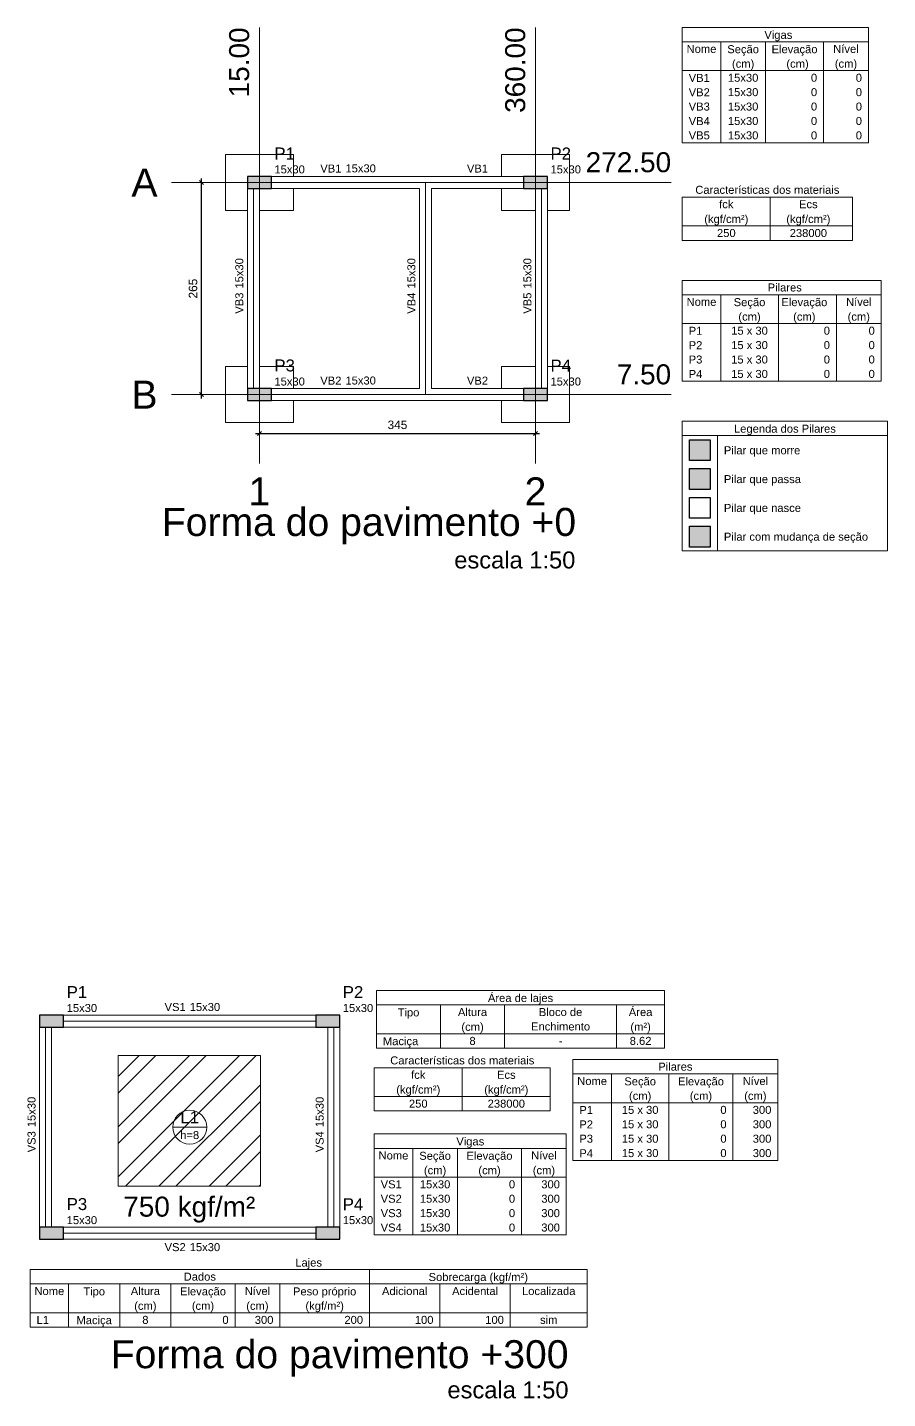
# Model space of a CAD drawing. Header units: millimetres. Extents: x 6 to 142, y -85 to 56.
# Drawn here: x 6.97 to 28.47, y -14.15 to 20.11 of the extents above; entities that cross this region are included whole.
import ezdxf

# ---------------------------------------------------------------- set-up
doc = ezdxf.new("R2010")
doc.units = ezdxf.units.MM
for name, color, linetype, lineweight in [('CR-Paredes', 7, 'Continuous', 5), ('CR-Textos dos elementos', 4, 'Continuous', 30), ('FO-Eixos', 5, 'Continuous', 5), ('FO-Hachuras dos pilares', 9, 'Continuous', 5), ('FO-Pilares', 4, 'Continuous', 30), ('FO-Seção das fundações', 9, 'Continuous', 5), ('FO-Textos das lajes', 3, 'Continuous', 20), ('FO-Textos das vigas', 7, 'Continuous', 5), ('FO-Textos dos pilares', 7, 'Continuous', 5), ('FO-Títulos', 1, 'Continuous', 20), ('FO-Vigas', 1, 'Continuous', 20), ('LC-Cotas', 7, 'Continuous', 5), ('LC-Eixos', 7, 'Continuous', 5), ('LC-Textos', 3, 'Continuous', 20)]:
    doc.layers.add(name, color=color, linetype=linetype, lineweight=lineweight)
doc.styles.add('Arial', font='arial.ttf')
doc.styles.get("Standard").update_dxf_attribs({"font": 'arial.ttf'})
doc.dimstyles.new('UM_50.000000', dxfattribs={"dimtxt": 0.18, "dimasz": 0.1, "dimexe": 0.1, "dimexo": 0.2, "dimgap": 0, "dimtad": 1, "dimtih": 1, "dimtoh": 1, "dimdec": 1, "dimlfac": 50, "dimzin": 0, "dimdsep": 46, "dimtxsty": 'Standard', "dimblk": 'CLOSED', "dimblk1": 'CLOSED', "dimblk2": 'CLOSED', "dimcen": 0.09, "dimdle": 0.1, "dimadec": 1, "dimazin": 2, "dimtfac": 1, "dimtdec": 4, "dimtofl": 0, "dimtmove": 0, "dimatfit": 3, "dimldrblk": 'CLOSED', "dimfxl": 1, "dimtolj": 1, "dimarcsym": 0})

# ---------------------------------------------------------------- blocks, each defined once
blk = doc.blocks.new('_OBLIQUE')
at = {"color": 0, "linetype": 'ByBlock', "lineweight": -2}
blk.add_line((-0.5, -0.5), (0.5, 0.5), dxfattribs=at)
blk = doc.blocks.new('*D11')
at = {"layer": 'Defpoints', "color": 0, "transparency": 16777216}
for p in [(11.324, 16.232), (11.324, 16.232), (11.324, 10.932)]:
    blk.add_point(p, dxfattribs=at)
at = {"layer": 'LC-Cotas', "color": 0, "lineweight": -2, "transparency": 16777216}
blk.add_line((11.324, 10.832), (11.324, 16.332), dxfattribs=at)
at = {"layer": 'LC-Cotas', "color": 0, "lineweight": -2, "transparency": 16777216, "xscale": 0.1, "yscale": 0.1, "zscale": 0.1}
for p, rotation in [((11.324, 16.232), 90), ((11.324, 10.932), 270)]:
    blk.add_blockref('_OBLIQUE', p, dxfattribs=dict(at, rotation=rotation))
at = {"layer": 'LC-Cotas', "transparency": 16777216, "insert": (11.112, 13.582), "char_height": 0.2118, "attachment_point": 5, "rotation": 90, "style": 'Arial'}
blk.add_mtext('\\A1;265', dxfattribs=at)
blk = doc.blocks.new('*D12')
at = {"layer": 'Defpoints', "color": 0, "transparency": 16777216}
for p in [(12.77, 9.964), (19.67, 9.964), (19.67, 9.964)]:
    blk.add_point(p, dxfattribs=at)
at = {"layer": 'LC-Cotas', "color": 0, "lineweight": -2, "transparency": 16777216}
blk.add_line((12.67, 9.964), (19.77, 9.964), dxfattribs=at)
at = {"layer": 'LC-Cotas', "color": 0, "lineweight": -2, "transparency": 16777216, "xscale": 0.1, "yscale": 0.1, "zscale": 0.1, "rotation": 180}
blk.add_blockref('_OBLIQUE', (12.77, 9.964), dxfattribs=at)
at = {"layer": 'LC-Cotas', "color": 0, "lineweight": -2, "transparency": 16777216, "xscale": 0.1, "yscale": 0.1, "zscale": 0.1}
blk.add_blockref('_OBLIQUE', (19.67, 9.964), dxfattribs=at)
at = {"layer": 'LC-Cotas', "transparency": 16777216, "insert": (16.22, 10.176), "char_height": 0.2118, "attachment_point": 5, "rotation": 0.0057, "style": 'Arial'}
blk.add_mtext('\\A1;345', dxfattribs=at)

msp = doc.modelspace()

# ---------------------------------------------------------------- hatches: boundary and pattern name
at = {"layer": 'CR-Paredes', "linetype": 'Continuous'}
h = msp.add_hatch(dxfattribs=at)
h.set_pattern_fill('ANSI32', color=256, scale=0.093, style=0)
h.set_pattern_definition([(45, (-8.9537, 0.7562), (-0.626373, 0.626373), []), (45, (-8.53615, 0.7562), (-0.626373, 0.626373), [])])
h.paths.add_polyline_path([(9.2397, -8.842), (12.7947, -8.842), (12.7947, -5.577), (9.2397, -5.577), (9.2397, -8.842)])
at = {"layer": 'FO-Hachuras dos pilares', "linetype": 'Continuous'}
for points in [[(12.4703, 16.3821), (12.4703, 16.2321), (12.4703, 16.0821), (12.7703, 16.0821), (13.0703, 16.0821), (13.0703, 16.2321), (13.0703, 16.3821), (12.7703, 16.3821)], [(19.3703, 16.3821), (19.3703, 16.2321), (19.3703, 16.0821), (19.6703, 16.0821), (19.9703, 16.0821), (19.9703, 16.2321), (19.9703, 16.3821), (19.6703, 16.3821)], [(13.0703, 10.7821), (13.0703, 10.9321), (13.0703, 11.0821), (12.7703, 11.0821), (12.4703, 11.0821), (12.4703, 10.9321), (12.4703, 10.7821), (12.7703, 10.7821)], [(19.9703, 10.7821), (19.9703, 10.9321), (19.9703, 11.0821), (19.6703, 11.0821), (19.3703, 11.0821), (19.3703, 10.9321), (19.3703, 10.7821), (19.6703, 10.7821)], [(23.5192, 9.284), (23.5192, 9.804), (24.0392, 9.804), (24.0392, 9.284), (23.5192, 9.284)], [(23.5192, 8.564), (23.5192, 9.084), (24.0392, 9.084), (24.0392, 8.564), (23.5192, 8.564)], [(23.5192, 7.124), (23.5192, 7.644), (23.865, 7.644), (23.865, 7.124), (23.5192, 7.124)], [(23.865, 7.124), (23.865, 7.644), (24.0392, 7.644), (24.0392, 7.124), (23.865, 7.124)], [(7.2787, -4.571), (7.2787, -4.721), (7.2787, -4.871), (7.5787, -4.871), (7.8787, -4.871), (7.8787, -4.721), (7.8787, -4.571), (7.5787, -4.571)], [(14.1787, -4.571), (14.1787, -4.721), (14.1787, -4.871), (14.4787, -4.871), (14.7787, -4.871), (14.7787, -4.721), (14.7787, -4.571), (14.4787, -4.571)], [(7.8787, -10.171), (7.8787, -10.021), (7.8787, -9.871), (7.5787, -9.871), (7.2787, -9.871), (7.2787, -10.021), (7.2787, -10.171), (7.5787, -10.171)], [(14.7787, -10.171), (14.7787, -10.021), (14.7787, -9.871), (14.4787, -9.871), (14.1787, -9.871), (14.1787, -10.021), (14.1787, -10.171), (14.4787, -10.171)]]:
    msp.add_hatch(color=256, dxfattribs=at).paths.add_polyline_path(points)

# ---------------------------------------------------------------- linework, layer by layer
at = {"layer": 'CR-Paredes'}
msp.add_lwpolyline([(9.2397, -8.842), (12.7947, -8.842), (12.7947, -5.577), (9.2397, -5.577), (9.2397, -8.842)], close=True, dxfattribs=at)
at = {"layer": 'FO-Eixos'}
for p, q in [((13.0703, 16.2321), (16.9203, 16.2321)), ((16.9203, 16.2321), (19.3703, 16.2321)), ((16.9203, 10.9321), (16.9203, 16.2321)), ((12.6203, 11.0821), (12.6203, 16.0821)), ((19.8203, 11.0821), (19.8203, 16.0821)), ((13.0703, 10.9321), (16.9203, 10.9321)), ((16.9203, 10.9321), (19.3703, 10.9321)), ((7.8787, -4.721), (14.1787, -4.721)), ((7.4287, -9.871), (7.4287, -4.871)), ((14.6287, -9.871), (14.6287, -4.871)), ((7.8787, -10.021), (14.1787, -10.021))]:
    msp.add_line(p, q, dxfattribs=at)
at = {"layer": 'FO-Pilares'}
for points in [[(12.4703, 16.3821), (12.4703, 16.2321), (12.4703, 16.0821), (12.7703, 16.0821), (13.0703, 16.0821), (13.0703, 16.2321), (13.0703, 16.3821), (12.7703, 16.3821), (12.4703, 16.3821)], [(19.3703, 16.3821), (19.3703, 16.2321), (19.3703, 16.0821), (19.6703, 16.0821), (19.9703, 16.0821), (19.9703, 16.2321), (19.9703, 16.3821), (19.6703, 16.3821), (19.3703, 16.3821)], [(13.0703, 10.7821), (13.0703, 10.9321), (13.0703, 11.0821), (12.7703, 11.0821), (12.4703, 11.0821), (12.4703, 10.9321), (12.4703, 10.7821), (12.7703, 10.7821), (13.0703, 10.7821)], [(19.9703, 10.7821), (19.9703, 10.9321), (19.9703, 11.0821), (19.6703, 11.0821), (19.3703, 11.0821), (19.3703, 10.9321), (19.3703, 10.7821), (19.6703, 10.7821), (19.9703, 10.7821)], [(23.5192, 9.284), (23.5192, 9.804), (24.0392, 9.804), (24.0392, 9.284), (23.5192, 9.284)], [(23.5192, 8.564), (23.5192, 9.084), (24.0392, 9.084), (24.0392, 8.564), (23.5192, 8.564)], [(23.5192, 7.844), (23.5192, 8.364), (24.0392, 8.364), (24.0392, 7.844), (23.5192, 7.844)], [(23.5192, 7.124), (23.5192, 7.644), (24.0392, 7.644), (24.0392, 7.124), (23.5192, 7.124)], [(7.2787, -4.571), (7.2787, -4.721), (7.2787, -4.871), (7.5787, -4.871), (7.8787, -4.871), (7.8787, -4.721), (7.8787, -4.571), (7.5787, -4.571), (7.2787, -4.571)], [(14.1787, -4.571), (14.1787, -4.721), (14.1787, -4.871), (14.4787, -4.871), (14.7787, -4.871), (14.7787, -4.721), (14.7787, -4.571), (14.4787, -4.571), (14.1787, -4.571)], [(7.8787, -10.171), (7.8787, -10.021), (7.8787, -9.871), (7.5787, -9.871), (7.2787, -9.871), (7.2787, -10.021), (7.2787, -10.171), (7.5787, -10.171), (7.8787, -10.171)], [(14.7787, -10.171), (14.7787, -10.021), (14.7787, -9.871), (14.4787, -9.871), (14.1787, -9.871), (14.1787, -10.021), (14.1787, -10.171), (14.4787, -10.171), (14.7787, -10.171)]]:
    msp.add_lwpolyline(points, close=True, dxfattribs=at)
at = {"layer": 'FO-Seção das fundações'}
for p, q in [((11.9203, 16.9321), (11.9203, 15.5321)), ((13.6203, 16.9321), (11.9203, 16.9321)), ((13.6203, 16.3821), (13.6203, 16.9321)), ((18.8203, 16.9321), (18.8203, 16.3821)), ((20.5203, 16.9321), (18.8203, 16.9321)), ((20.5203, 15.5321), (20.5203, 16.9321)), ((13.6203, 15.5321), (13.6203, 16.0821)), ((18.8203, 16.0821), (18.8203, 15.5321)), ((11.9203, 15.5321), (12.4703, 15.5321)), ((12.7703, 15.5321), (13.6203, 15.5321)), ((18.8203, 15.5321), (19.6703, 15.5321)), ((19.9703, 15.5321), (20.5203, 15.5321)), ((12.4703, 11.6321), (11.9203, 11.6321)), ((11.9203, 11.6321), (11.9203, 10.2321)), ((13.6203, 11.6321), (12.7703, 11.6321)), ((13.6203, 11.0821), (13.6203, 11.6321)), ((19.6703, 11.6321), (18.8203, 11.6321)), ((18.8203, 11.6321), (18.8203, 11.0821)), ((20.5203, 11.6321), (19.9703, 11.6321)), ((20.5203, 10.2321), (20.5203, 11.6321)), ((13.6203, 10.2321), (13.6203, 10.7821)), ((18.8203, 10.7821), (18.8203, 10.2321)), ((11.9203, 10.2321), (13.6203, 10.2321)), ((18.8203, 10.2321), (20.5203, 10.2321))]:
    msp.add_line(p, q, dxfattribs=at)
at = {"layer": 'FO-Textos das lajes'}
msp.add_line((10.6044, -7.371), (11.4529, -7.371), dxfattribs=at)
msp.add_circle((11.0287, -7.371), 0.4243, dxfattribs=at)
at = {"layer": 'FO-Textos das vigas'}
for p, q in [((23.3392, 20.1071), (27.9894, 20.1071)), ((23.3392, 20.1071), (23.3392, 17.2271)), ((27.9894, 20.1071), (27.9894, 17.2271)), ((23.3392, 19.7471), (27.9894, 19.7471)), ((24.2992, 19.7471), (24.2992, 17.2271)), ((25.4192, 19.7471), (25.4192, 17.2271)), ((26.8694, 19.7471), (26.8694, 17.2271)), ((23.3392, 19.0271), (27.9894, 19.0271)), ((23.3392, 17.2271), (27.9894, 17.2271)), ((23.3392, 15.8671), (27.5894, 15.8671)), ((23.3392, 15.8671), (23.3392, 14.7871)), ((25.5392, 15.8671), (25.5392, 14.7871)), ((27.5894, 15.8671), (27.5894, 14.7871)), ((23.3392, 15.1471), (27.5894, 15.1471)), ((23.3392, 14.7871), (27.5894, 14.7871)), ((23.3392, 10.2671), (28.4694, 10.2671)), ((23.3392, 10.2671), (23.3392, 7.0271)), ((28.4694, 10.2671), (28.4694, 7.0271)), ((23.3392, 9.9071), (28.4694, 9.9071)), ((24.2192, 9.9071), (24.2192, 7.0271)), ((23.3392, 7.0271), (28.4694, 7.0271)), ((15.6972, -3.9575), (22.8972, -3.9575)), ((15.6972, -3.9575), (15.6972, -5.3975)), ((22.8972, -3.9575), (22.8972, -5.3975)), ((15.6972, -4.3175), (22.8972, -4.3175)), ((17.2972, -4.3175), (17.2972, -5.3975)), ((18.8972, -4.3175), (18.8972, -5.3975)), ((21.6972, -4.3175), (21.6972, -5.3975)), ((15.6972, -5.0375), (22.8972, -5.0375)), ((15.6972, -5.3975), (22.8972, -5.3975)), ((15.641, -5.8853), (20.041, -5.8853)), ((15.641, -5.8853), (15.641, -6.9653)), ((17.841, -5.8853), (17.841, -6.9653)), ((20.041, -5.8853), (20.041, -6.9653)), ((15.641, -6.6053), (20.041, -6.6053)), ((15.641, -6.9653), (20.041, -6.9653)), ((15.641, -7.5411), (20.441, -7.5411)), ((15.641, -7.5411), (15.641, -10.0611)), ((20.441, -7.5411), (20.441, -10.0611)), ((15.641, -7.9011), (20.441, -7.9011)), ((16.601, -7.9011), (16.601, -10.0611)), ((17.721, -7.9011), (17.721, -10.0611)), ((19.321, -7.9011), (19.321, -10.0611)), ((15.641, -8.6211), (20.441, -8.6211)), ((15.641, -10.0611), (20.441, -10.0611)), ((7.0409, -10.9282), (20.9609, -10.9282)), ((7.0409, -10.9282), (20.9609, -10.9282)), ((7.0409, -10.9282), (7.0409, -12.3682)), ((15.5209, -10.9282), (15.5209, -11.2882)), ((20.9609, -10.9282), (20.9609, -12.3682)), ((7.0409, -11.2882), (20.9609, -11.2882)), ((8.0009, -11.2882), (8.0009, -12.3682)), ((9.2809, -11.2882), (9.2809, -12.3682)), ((10.5609, -11.2882), (10.5609, -12.3682)), ((12.1609, -11.2882), (12.1609, -12.3682)), ((13.2809, -11.2882), (13.2809, -12.3682)), ((15.5209, -11.2882), (15.5209, -12.3682)), ((17.2809, -11.2882), (17.2809, -12.3682)), ((19.0409, -11.2882), (19.0409, -12.3682)), ((7.0409, -12.0082), (20.9609, -12.0082)), ((7.0409, -12.3682), (20.9609, -12.3682))]:
    msp.add_line(p, q, dxfattribs=at)
at = {"layer": 'FO-Textos dos pilares'}
for p, q in [((23.3392, 13.7871), (28.3094, 13.7871)), ((23.3392, 13.7871), (23.3392, 11.2671)), ((28.3094, 13.7871), (28.3094, 11.2671)), ((23.3392, 13.4271), (28.3094, 13.4271)), ((24.2992, 13.4271), (24.2992, 11.2671)), ((25.7392, 13.4271), (25.7392, 11.2671)), ((27.1894, 13.4271), (27.1894, 11.2671)), ((23.3392, 12.7071), (28.3094, 12.7071)), ((23.3392, 11.2671), (28.3094, 11.2671)), ((20.6059, -5.6811), (25.7259, -5.6811)), ((20.6059, -5.6811), (20.6059, -8.2011)), ((25.7259, -5.6811), (25.7259, -8.2011)), ((20.6059, -6.0411), (25.7259, -6.0411)), ((21.5659, -6.0411), (21.5659, -8.2011)), ((23.0059, -6.0411), (23.0059, -8.2011)), ((24.6059, -6.0411), (24.6059, -8.2011)), ((20.6059, -6.7611), (25.7259, -6.7611)), ((20.6059, -8.2011), (25.7259, -8.2011))]:
    msp.add_line(p, q, dxfattribs=at)
at = {"layer": 'FO-Vigas'}
for p, q in [((13.0703, 16.3821), (16.9203, 16.3821)), ((16.9203, 16.3821), (19.3703, 16.3821)), ((12.4703, 11.0821), (12.4703, 16.0821)), ((12.7703, 11.0821), (12.7703, 16.0821)), ((13.0703, 16.0821), (16.7703, 16.0821)), ((16.7703, 11.0821), (16.7703, 16.0821)), ((17.0703, 16.0821), (19.3703, 16.0821)), ((17.0703, 11.0821), (17.0703, 16.0821)), ((19.6703, 11.0821), (19.6703, 16.0821)), ((19.9703, 11.0821), (19.9703, 16.0821)), ((13.0703, 11.0821), (16.7703, 11.0821)), ((17.0703, 11.0821), (19.3703, 11.0821)), ((13.0703, 10.7821), (16.9203, 10.7821)), ((16.9203, 10.7821), (19.3703, 10.7821)), ((7.8787, -4.571), (14.1787, -4.571)), ((7.2787, -9.871), (7.2787, -4.871)), ((7.5787, -9.871), (7.5787, -4.871)), ((7.8787, -4.871), (14.1787, -4.871)), ((14.4787, -9.871), (14.4787, -4.871)), ((14.7787, -9.871), (14.7787, -4.871)), ((7.8787, -9.871), (14.1787, -9.871)), ((7.8787, -10.171), (14.1787, -10.171))]:
    msp.add_line(p, q, dxfattribs=at)
at = {"layer": 'LC-Eixos'}
for p, q in [((12.7703, 20.1071), (12.7703, 9.2144)), ((19.6703, 20.1071), (19.6703, 9.2144)), ((10.5742, 16.2321), (23.0602, 16.2321)), ((10.5742, 10.9321), (23.0602, 10.9321))]:
    msp.add_line(p, q, dxfattribs=at)

# ---------------------------------------------------------------- texts
at = {"layer": 'CR-Textos dos elementos', "color": 4, "insert": (11.0177, -9.757), "char_height": 0.5, "width": 6, "attachment_point": 8, "line_spacing_factor": 0.798, "style": 'Arial'}
msp.add_mtext('750 kgf/m²', dxfattribs=at)
at = {"layer": 'FO-Textos das lajes', "width": 0.72, "attachment_point": 8, "line_spacing_factor": 0.798, "style": 'Arial'}
for s, insert, char_height in [('L1', (11.0287, -7.271), 0.3), ('h=8', (11.0287, -7.671), 0.2)]:
    msp.add_mtext(s, dxfattribs=dict(at, insert=insert, char_height=char_height))
at = {"layer": 'FO-Textos das vigas', "char_height": 0.2, "line_spacing_factor": 0.798, "style": 'Arial'}
for s, insert, width, attachment_point in [('Vigas', (25.7392, 19.7611), 1.2, 8), ('Nome', (23.8192, 19.4671), 0.96, 8), ('Seção', (24.8592, 19.4011), 1.2, 8), ('Elevação', (26.1443, 19.4011), 1.770244, 8), ('Nível', (27.4294, 19.4671), 1.2, 8), ('(cm)', (24.8592, 19.0411), 0.96, 8), ('(cm)', (26.2192, 19.0411), 0.96, 8), ('(cm)', (27.4294, 19.0411), 0.96, 8), ('VB1', (23.4992, 18.7471), 0.72, 7), ('15x30', (24.8592, 18.7471), 1.2, 8), ('0', (26.7094, 18.7471), 0.24, 9), ('0', (27.8294, 18.7471), 0.24, 9), ('VB2', (23.4992, 18.3871), 0.72, 7), ('15x30', (24.8592, 18.3871), 1.2, 8), ('0', (26.7094, 18.3871), 0.24, 9), ('0', (27.8294, 18.3871), 0.24, 9), ('VB3', (23.4992, 18.0271), 0.72, 7), ('15x30', (24.8592, 18.0271), 1.2, 8), ('0', (26.7094, 18.0271), 0.24, 9), ('0', (27.8294, 18.0271), 0.24, 9), ('VB4', (23.4992, 17.6671), 0.72, 7), ('15x30', (24.8592, 17.6671), 1.2, 8), ('0', (26.7094, 17.6671), 0.24, 9), ('0', (27.8294, 17.6671), 0.24, 9), ('VB5', (23.4992, 17.3071), 0.72, 7), ('15x30', (24.8592, 17.3071), 1.2, 8), ('0', (26.7094, 17.3071), 0.24, 9), ('0', (27.8294, 17.3071), 0.24, 9), ('VB1', (14.8203, 16.4821), 0.72, 9), ('15x30', (14.9203, 16.4821), 1.2, 7), ('VB1', (18.2203, 16.4821), 0.72, 8), ('Características dos materiais', (25.4643, 15.9471), 6.810244, 8), ('fck', (24.4392, 15.5871), 0.72, 8), ('Ecs', (26.4894, 15.5871), 0.72, 8), ('(kgf/cm²)', (24.4392, 15.1611), 2.16, 8), ('(kgf/cm²)', (26.4894, 15.1611), 2.16, 8), ('250', (24.4392, 14.8671), 0.72, 8), ('238000', (26.4894, 14.8671), 1.44, 8), ('VB2', (14.8203, 11.1821), 0.72, 9), ('15x30', (14.9203, 11.1821), 1.2, 7), ('VB2', (18.2203, 11.1821), 0.72, 8), ('Legenda dos Pilares', (25.9043, 9.9211), 4.410244, 8), ('Pilar que morre', (24.3792, 9.3811), 3.6, 7), ('Pilar que passa', (24.3792, 8.6611), 3.6, 7), ('Pilar que nasce', (24.3792, 7.9411), 3.6, 7), ('Pilar com mudança de seção', (24.3792, 7.2211), 6.24, 7), ('Área de lajes', (19.2972, -4.3035), 3.12, 8), ('VS1', (10.9287, -4.471), 0.72, 9), ('15x30', (11.0287, -4.471), 1.2, 7), ('Tipo', (16.4972, -4.6635), 0.96, 8), ('Altura', (18.0972, -4.5975), 1.44, 8), ('Bloco de', (20.2972, -4.5975), 1.92, 8), ('Área', (22.2972, -4.5975), 0.96, 8), ('(cm)', (18.0972, -5.0235), 0.96, 8), ('Enchimento', (20.2972, -4.9575), 2.4, 8), ('(m²)', (22.2972, -5.0235), 0.96, 8), ('Maciça', (15.8572, -5.3835), 1.44, 7), ('8', (18.0972, -5.3175), 0.24, 8), ('8.62', (22.2972, -5.3175), 0.96, 8), ('-', (20.2972, -5.3175), 0.24, 8), ('Características dos materiais', (17.841, -5.8053), 6.96, 8), ('fck', (16.741, -6.1653), 0.72, 8), ('Ecs', (18.941, -6.1653), 0.72, 8), ('(kgf/cm²)', (16.741, -6.5913), 2.16, 8), ('(kgf/cm²)', (18.941, -6.5913), 2.16, 8), ('250', (16.741, -6.8853), 0.72, 8), ('238000', (18.941, -6.8853), 1.44, 8), ('Vigas', (18.041, -7.8871), 1.2, 8), ('Nome', (16.121, -8.1811), 0.96, 8), ('Seção', (17.161, -8.2471), 1.2, 8), ('Elevação', (18.521, -8.2471), 1.92, 8), ('Nível', (19.881, -8.1811), 1.2, 8), ('(cm)', (17.161, -8.6071), 0.96, 8), ('(cm)', (18.521, -8.6071), 0.96, 8), ('(cm)', (19.881, -8.6071), 0.96, 8), ('VS1', (15.801, -8.9011), 0.72, 7), ('15x30', (17.161, -8.9011), 1.2, 8), ('0', (19.161, -8.9011), 0.24, 9), ('300', (20.281, -8.9011), 0.72, 9), ('VS2', (15.801, -9.2611), 0.72, 7), ('15x30', (17.161, -9.2611), 1.2, 8), ('0', (19.161, -9.2611), 0.24, 9), ('300', (20.281, -9.2611), 0.72, 9), ('VS3', (15.801, -9.6211), 0.72, 7), ('15x30', (17.161, -9.6211), 1.2, 8), ('0', (19.161, -9.6211), 0.24, 9), ('300', (20.281, -9.6211), 0.72, 9), ('VS4', (15.801, -9.9811), 0.72, 7), ('15x30', (17.161, -9.9811), 1.2, 8), ('0', (19.161, -9.9811), 0.24, 9), ('300', (20.281, -9.9811), 0.72, 9), ('VS2', (10.9287, -10.471), 0.72, 9), ('15x30', (11.0287, -10.471), 1.2, 7), ('Lajes', (14.0009, -10.9142), 1.2, 8), ('Dados', (11.2809, -11.2082), 1.2, 8), ('Sobrecarga (kgf/m²)', (18.2409, -11.2742), 4.56, 8), ('Nome', (7.5209, -11.5682), 0.96, 8), ('Tipo', (8.6409, -11.6342), 0.96, 8), ('Altura', (9.9209, -11.5682), 1.44, 8), ('Elevação', (11.3609, -11.6342), 1.92, 8), ('Nível', (12.7209, -11.5682), 1.2, 8), ('Peso próprio', (14.4009, -11.6342), 2.88, 8), ('Adicional', (16.4009, -11.5682), 2.16, 8), ('Acidental', (18.1609, -11.5682), 2.16, 8), ('Localizada', (20.0009, -11.5682), 2.4, 8), ('(cm)', (9.9209, -11.9942), 0.96, 8), ('(cm)', (11.3609, -11.9942), 0.96, 8), ('(cm)', (12.7209, -11.9942), 0.96, 8), ('(kgf/m²)', (14.4009, -11.9942), 1.92, 8), ('L1', (7.2009, -12.2882), 0.48, 7), ('Maciça', (8.6409, -12.3542), 1.44, 8), ('8', (9.9209, -12.2882), 0.24, 8), ('0', (12.0009, -12.2882), 0.24, 9), ('300', (13.1209, -12.2882), 0.72, 9), ('200', (15.3609, -12.2882), 0.72, 9), ('100', (17.1209, -12.2882), 0.72, 9), ('100', (18.8809, -12.2882), 0.72, 9), ('sim', (20.0009, -12.2882), 0.72, 8)]:
    msp.add_mtext(s, dxfattribs=dict(at, insert=insert, width=width, attachment_point=attachment_point))
at = {"layer": 'FO-Textos das vigas', "char_height": 0.2, "rotation": 90.00021, "line_spacing_factor": 0.798, "style": 'Arial'}
for s, insert, width, attachment_point in [('15x30', (12.3703, 13.5821), 1.2, 7), ('15x30', (16.6703, 13.5821), 1.2, 7), ('15x30', (19.5703, 13.5821), 1.2, 7), ('VB3', (12.3703, 13.4821), 0.72, 9), ('VB4', (16.6703, 13.4821), 0.72, 9), ('VB5', (19.5703, 13.4821), 0.72, 9), ('15x30', (7.1787, -7.371), 1.2, 7), ('15x30', (14.3787, -7.371), 1.2, 7), ('VS3', (7.1787, -7.471), 0.72, 9), ('VS4', (14.3787, -7.471), 0.72, 9)]:
    msp.add_mtext(s, dxfattribs=dict(at, insert=insert, width=width, attachment_point=attachment_point))
at = {"layer": 'FO-Textos dos pilares', "line_spacing_factor": 0.798, "style": 'Arial'}
for s, insert, char_height, width, attachment_point in [('P1', (13.1453, 16.8071), 0.3, 0.72, 7), ('P2', (20.0453, 16.8071), 0.3, 0.72, 7), ('15x30', (13.1453, 16.4571), 0.2, 1.2, 7), ('15x30', (20.0453, 16.4571), 0.2, 1.2, 7), ('Pilares', (25.8992, 13.5071), 0.2, 1.68, 8), ('Nível', (27.7494, 13.1471), 0.2, 1.2, 8), ('Nome', (23.8192, 13.1471), 0.2, 0.96, 8), ('Seção', (25.0192, 13.0811), 0.2, 1.2, 8), ('Elevação', (26.3894, 13.0811), 0.2, 1.92, 8), ('(cm)', (25.0192, 12.7211), 0.2, 0.96, 8), ('(cm)', (26.3894, 12.7211), 0.2, 0.96, 8), ('(cm)', (27.7494, 12.7211), 0.2, 0.96, 8), ('P1', (23.4992, 12.4271), 0.2, 0.48, 7), ('15 x 30', (25.0192, 12.4271), 0.2, 1.68, 8), ('0', (27.0294, 12.4271), 0.2, 0.24, 9), ('0', (28.1494, 12.4271), 0.2, 0.24, 9), ('P2', (23.4992, 12.0671), 0.2, 0.48, 7), ('15 x 30', (25.0192, 12.0671), 0.2, 1.68, 8), ('0', (27.0294, 12.0671), 0.2, 0.24, 9), ('0', (28.1494, 12.0671), 0.2, 0.24, 9), ('P3', (13.1453, 11.5071), 0.3, 0.72, 7), ('P4', (20.0453, 11.5071), 0.3, 0.72, 7), ('P3', (23.4992, 11.7071), 0.2, 0.48, 7), ('15 x 30', (25.0192, 11.7071), 0.2, 1.68, 8), ('0', (27.0294, 11.7071), 0.2, 0.24, 9), ('0', (28.1494, 11.7071), 0.2, 0.24, 9), ('15x30', (13.1453, 11.1571), 0.2, 1.2, 7), ('15x30', (20.0453, 11.1571), 0.2, 1.2, 7), ('P4', (23.4992, 11.3471), 0.2, 0.48, 7), ('15 x 30', (25.0192, 11.3471), 0.2, 1.68, 8), ('0', (27.0294, 11.3471), 0.2, 0.24, 9), ('0', (28.1494, 11.3471), 0.2, 0.24, 9), ('P1', (7.9537, -4.146), 0.3, 0.72, 7), ('P2', (14.8537, -4.146), 0.3, 0.72, 7), ('15x30', (7.9537, -4.496), 0.2, 1.2, 7), ('15x30', (14.8537, -4.496), 0.2, 1.2, 7), ('Pilares', (23.1659, -5.9611), 0.2, 1.68, 8), ('Nome', (21.0859, -6.3211), 0.2, 0.96, 8), ('Seção', (22.2859, -6.3871), 0.2, 1.2, 8), ('Elevação', (23.8059, -6.3871), 0.2, 1.92, 8), ('Nível', (25.1659, -6.3211), 0.2, 1.2, 8), ('(cm)', (22.2859, -6.7471), 0.2, 0.96, 8), ('(cm)', (23.8059, -6.7471), 0.2, 0.96, 8), ('(cm)', (25.1659, -6.7471), 0.2, 0.96, 8), ('P1', (20.7659, -7.0411), 0.2, 0.48, 7), ('15 x 30', (22.2859, -7.0411), 0.2, 1.68, 8), ('0', (24.4459, -7.0411), 0.2, 0.24, 9), ('300', (25.5659, -7.0411), 0.2, 0.72, 9), ('P2', (20.7659, -7.4011), 0.2, 0.48, 7), ('15 x 30', (22.2859, -7.4011), 0.2, 1.68, 8), ('0', (24.4459, -7.4011), 0.2, 0.24, 9), ('300', (25.5659, -7.4011), 0.2, 0.72, 9), ('P3', (20.7659, -7.7611), 0.2, 0.48, 7), ('15 x 30', (22.2859, -7.7611), 0.2, 1.68, 8), ('0', (24.4459, -7.7611), 0.2, 0.24, 9), ('300', (25.5659, -7.7611), 0.2, 0.72, 9), ('P4', (20.7659, -8.1211), 0.2, 0.48, 7), ('15 x 30', (22.2859, -8.1211), 0.2, 1.68, 8), ('0', (24.4459, -8.1211), 0.2, 0.24, 9), ('300', (25.5659, -8.1211), 0.2, 0.72, 9), ('P3', (7.9537, -9.446), 0.3, 0.72, 7), ('P4', (14.8537, -9.446), 0.3, 0.72, 7), ('15x30', (7.9537, -9.796), 0.2, 1.2, 7), ('15x30', (14.8537, -9.796), 0.2, 1.2, 7)]:
    msp.add_mtext(s, dxfattribs=dict(at, insert=insert, char_height=char_height, width=width, attachment_point=attachment_point))
at = {"layer": 'FO-Títulos', "attachment_point": 9, "line_spacing_factor": 0.798, "style": 'Arial'}
for s, insert, char_height, width in [('Forma do pavimento +0', (20.686, 7.1901), 0.7, 17.64), ('escala 1:50', (20.6665, 6.5836), 0.4236, 5.59152), ('Forma do pavimento +300', (20.4958, -13.6043), 0.7, 19.32), ('escala 1:50', (20.4958, -14.1517), 0.4236, 5.59152)]:
    msp.add_mtext(s, dxfattribs=dict(at, insert=insert, char_height=char_height, width=width))
at = {"layer": 'LC-Textos', "char_height": 0.5, "attachment_point": 9, "rotation": 90.00021, "line_spacing_factor": 0.798, "style": 'Arial'}
for s, insert, width in [('15.00', (12.5203, 20.1071), 3), ('360.00', (19.4203, 20.1071), 3.6)]:
    msp.add_mtext(s, dxfattribs=dict(at, insert=insert, width=width))
at = {"layer": 'LC-Textos', "line_spacing_factor": 0.798, "style": 'Arial'}
for s, insert, char_height, width, attachment_point in [('272.50', (23.0602, 16.4821), 0.5, 3.6, 9), ('A', (10.2242, 15.8821), 0.7, 0.84, 9), ('7.50', (23.0602, 11.1821), 0.5, 2.4, 9), ('B', (10.2242, 10.5821), 0.7, 0.84, 9), ('1', (12.7703, 8.1644), 0.7, 0.84, 8), ('2', (19.6703, 8.1644), 0.7, 0.84, 8)]:
    msp.add_mtext(s, dxfattribs=dict(at, insert=insert, char_height=char_height, width=width, attachment_point=attachment_point))

# ---------------------------------------------------------------- dimensions: what is measured, and where the dimension line sits
at = {"layer": 'LC-Cotas'}
dim = msp.add_linear_dim(base=(11.3242, 16.2321), p1=(11.3242, 10.9321), p2=(11.3242, 16.2321), angle=90, dimstyle='UM_50.000000', override={"dimtxt": 0.2118, "dimasz": 0.1, "dimexe": 0.1, "dimexo": 0.2, "dimtad": 1, "dimtih": 0, "dimtoh": 0, "dimdec": 1, "dimlfac": 50, "dimzin": 8, "dimtxsty": 'Arial', "dimblk": 'OBLIQUE', "dimblk1": 'OBLIQUE', "dimblk2": 'OBLIQUE', "dimsah": 1, "dimdle": 0.1, "dimse1": 1, "dimse2": 1, "dimclrt": 256, "dimadec": 1, "dimazin": 3, "dimtmove": 2, "dimldrblk": 'OBLIQUE'}, dxfattribs=at)
dim.commit()
dim.dimension.update_dxf_attribs({"geometry": '*D11', "text_midpoint": (11.1124, 13.5821), "dimtype": 160, "text_rotation": 90})
dim = msp.add_linear_dim(base=(19.6703, 9.9644), p1=(12.7703, 9.9644), p2=(19.6703, 9.9644), dimstyle='UM_50.000000', override={"dimtxt": 0.2118, "dimasz": 0.1, "dimexe": 0.1, "dimexo": 0.2, "dimtad": 1, "dimtih": 0, "dimtoh": 0, "dimdec": 1, "dimlfac": 50, "dimzin": 8, "dimtxsty": 'Arial', "dimblk": 'OBLIQUE', "dimblk1": 'OBLIQUE', "dimblk2": 'OBLIQUE', "dimsah": 1, "dimdle": 0.1, "dimse1": 1, "dimse2": 1, "dimclrt": 256, "dimadec": 1, "dimazin": 3, "dimtmove": 2, "dimldrblk": 'OBLIQUE'}, dxfattribs=at)
dim.commit()
dim.dimension.update_dxf_attribs({"geometry": '*D12', "text_midpoint": (16.2203, 10.1762), "dimtype": 160, "text_rotation": 0.00573})

doc.saveas('drawing.dxf')
